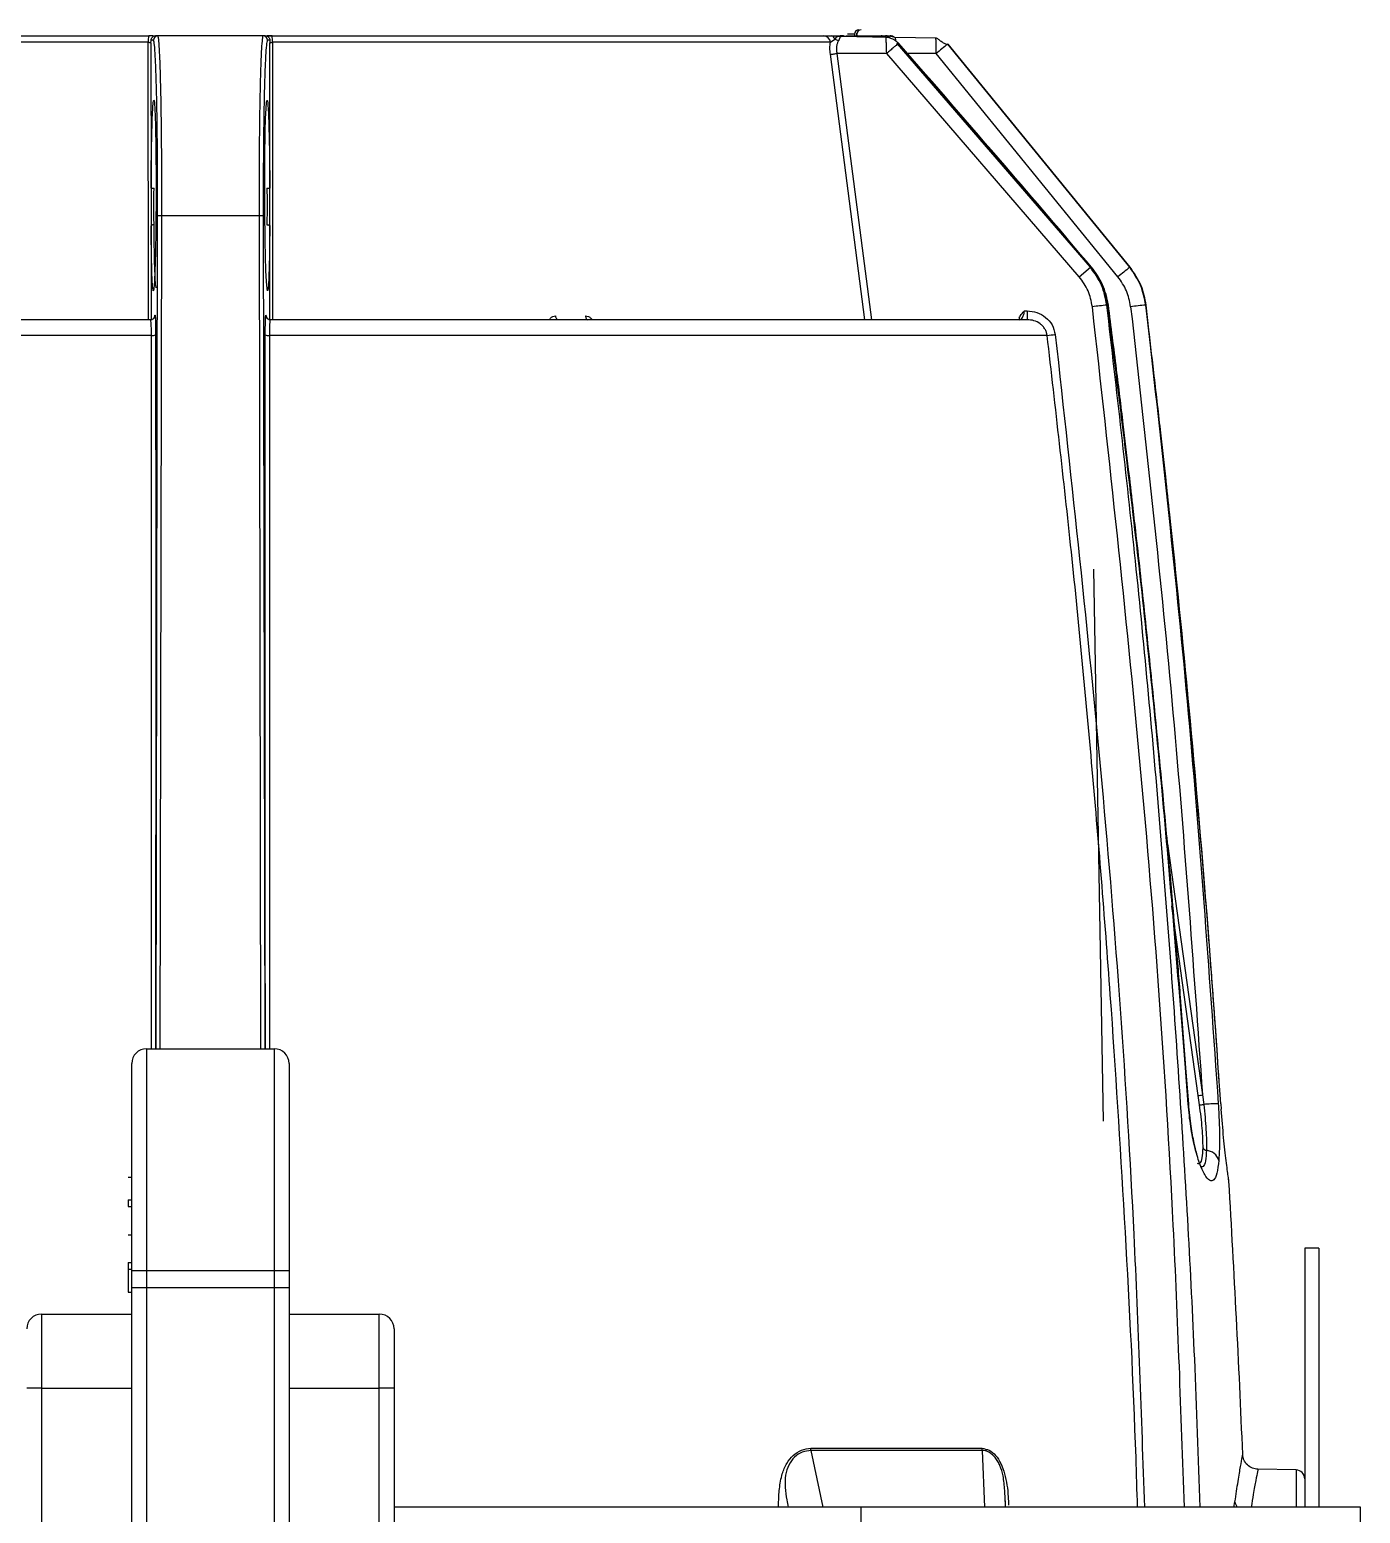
# Model space of a CAD drawing. Extents: x 7 to 135, y 3 to 97.
# Drawn here: x 56.59 to 61.08, y 85.28 to 90.3 of the extents above; entities that cross this region are included whole.
import ezdxf

# ---------------------------------------------------------------- set-up
doc = ezdxf.new("R2010")
doc.units = 0
doc.header["$MEASUREMENT"] = 0
doc.layers.add('OBJECT', color=7, linetype='CONTINUOUS')

msp = doc.modelspace()

# ---------------------------------------------------------------- linework, layer by layer
at = {"layer": 'OBJECT'}
for p, q in [((56.9862, 90.2574), (55.1003, 90.2574)), ((56.9869, 89.3193), (56.9862, 90.2574)), ((56.9953, 90.2544), (56.9956, 90.2644)), ((56.9953, 90.2544), (56.9957, 89.7644)), ((57.0034, 90.2644), (56.9956, 90.2644)), ((57.0184, 90.2793), (57.011, 90.2793)), ((57.3743, 90.2793), (57.0184, 90.2793)), ((57.3817, 90.2793), (57.3743, 90.2793)), ((57.3972, 90.2644), (57.3893, 90.2644)), ((57.397, 89.7644), (57.3974, 90.2544)), ((57.3972, 90.2644), (57.3974, 90.2544)), ((57.4065, 90.2574), (57.4058, 89.3193)), ((59.2924, 90.2574), (57.4065, 90.2574)), ((59.2924, 90.2574), (59.3077, 90.2683)), ((59.4863, 90.274), (59.3302, 90.2767)), ((59.3738, 90.2852), (59.3501, 90.2852)), ((59.3738, 90.2852), (59.3737, 90.2759)), ((59.3813, 90.2758), (59.3815, 90.2852)), ((59.3814, 90.2852), (59.3815, 90.2852)), ((59.3832, 90.2793), (59.382, 90.2886)), ((59.4817, 90.2793), (59.4942, 90.2793)), ((59.5026, 90.2753), (59.4838, 90.2786)), ((59.5108, 90.2735), (59.5024, 90.2754)), ((59.6501, 90.2711), (59.51, 90.2736)), ((59.6496, 90.2711), (59.6497, 90.2701)), ((59.6501, 90.2711), (59.6501, 90.2711)), ((59.4088, 89.3193), (59.2925, 90.2166)), ((59.483, 90.2192), (59.3144, 90.2193)), ((59.3144, 90.2193), (59.4313, 89.3193)), ((60.1339, 89.464), (59.483, 90.2192)), ((60.1718, 89.4963), (59.5198, 90.2515)), ((60.1743, 89.4963), (59.5227, 90.2514)), ((59.6499, 90.2192), (59.5535, 90.2192)), ((60.265, 89.4642), (59.6499, 90.2192)), ((60.3047, 89.4963), (59.6895, 90.2513)), ((59.6895, 90.2513), (60.3053, 89.4963)), ((56.9957, 89.7644), (56.9958, 89.6369)), ((57.3969, 89.6369), (57.397, 89.7644)), ((57.0127, 86.8538), (57.0179, 89.6703)), ((57.0269, 86.8538), (57.0321, 89.6707)), ((57.3606, 89.6707), (57.0321, 89.6707)), ((57.3606, 89.6707), (57.3658, 86.8538)), ((57.3748, 89.6703), (57.38, 86.8538)), ((56.9958, 89.6369), (56.996, 89.3196)), ((57.3967, 89.3196), (57.3969, 89.6369)), ((60.1339, 89.464), (60.1718, 89.4963)), ((60.1718, 89.4963), (60.1743, 89.4963)), ((60.3053, 89.4963), (60.3047, 89.4963)), ((60.2272, 89.3685), (60.2302, 89.3685)), ((60.3587, 89.3685), (60.3595, 89.3685)), ((60.3596, 89.3687), (60.3595, 89.3685)), ((57.0084, 89.3302), (57.0086, 89.3343)), ((57.0086, 89.3343), (57.0092, 89.3343)), ((57.3835, 89.3343), (57.3841, 89.3343)), ((59.9484, 89.3489), (59.9575, 89.3489)), ((56.997, 89.2663), (54.3673, 89.2663)), ((60.0254, 89.2663), (57.3958, 89.2663)), ((60.1827, 88.4762), (60.2153, 86.6091)), ((60.4324, 87.5473), (60.5507, 86.6978)), ((60.5363, 86.6959), (60.4471, 87.3362)), ((56.9804, 86.8538), (56.9804, 86.1038)), ((56.9804, 86.8538), (57.4124, 86.8538)), ((57.4124, 86.1038), (57.4124, 86.8538)), ((56.9304, 86.1038), (56.9304, 86.8038)), ((57.4624, 86.8038), (57.4624, 86.1038)), ((60.5023, 86.6668), (60.4931, 86.7896)), ((60.5041, 86.6674), (60.4949, 86.79)), ((60.5407, 86.6639), (60.5363, 86.6959)), ((60.5507, 86.6978), (60.5547, 86.6657)), ((60.6128, 86.6681), (60.6141, 86.6494)), ((56.9184, 86.4201), (56.9304, 86.4201)), ((56.9184, 86.3427), (56.9304, 86.3427)), ((56.9184, 86.3427), (56.9184, 86.3205)), ((56.9184, 86.3205), (56.9304, 86.3205)), ((56.9184, 86.2252), (56.9304, 86.2252)), ((60.9444, 86.1793), (60.8964, 86.1793)), ((60.8964, 86.1793), (60.8964, 85.3043)), ((60.9444, 86.1793), (60.9444, 85.3043)), ((56.9184, 86.1307), (56.9304, 86.1307)), ((56.9184, 86.1307), (56.9184, 86.1087)), ((56.9184, 86.1087), (56.9304, 86.1087)), ((56.9304, 86.1038), (56.9804, 86.1038)), ((56.9304, 86.0472), (56.9304, 86.1038)), ((56.9804, 86.1038), (57.4124, 86.1038)), ((56.9804, 86.1038), (56.9804, 86.0472)), ((57.4124, 86.1038), (57.4624, 86.1038)), ((57.4124, 86.0472), (57.4124, 86.1038)), ((57.4624, 86.1038), (57.4624, 86.0472)), ((56.9304, 83.9421), (56.9304, 86.0472)), ((56.9304, 86.0472), (56.9804, 86.0472)), ((56.9804, 86.0472), (56.9804, 83.8705)), ((56.9804, 86.0472), (57.4124, 86.0472)), ((57.4124, 86.0472), (57.4624, 86.0472)), ((57.4124, 83.8705), (57.4124, 86.0472)), ((57.4624, 86.0472), (57.4624, 83.9421)), ((56.9184, 86.0311), (56.9304, 86.0311)), ((56.6254, 85.9568), (56.6254, 85.7068)), ((56.6254, 85.9568), (56.9304, 85.9568)), ((57.4624, 85.9568), (57.7674, 85.9568)), ((57.7674, 85.7068), (57.7674, 85.9568)), ((57.8174, 85.9068), (57.8174, 85.7068)), ((56.6254, 85.7068), (56.5754, 85.7068)), ((56.6254, 85.7068), (56.6254, 83.8705)), ((56.6254, 85.7068), (56.9304, 85.7068)), ((57.4624, 85.7068), (57.7674, 85.7068)), ((57.8174, 85.7068), (57.7674, 85.7068)), ((57.7674, 83.8705), (57.7674, 85.7068)), ((57.8174, 85.7068), (57.8174, 83.8236)), ((59.2266, 85.4958), (59.267, 85.3043)), ((59.8058, 85.4958), (59.8052, 85.5029)), ((59.8058, 85.4958), (59.8136, 85.3043)), ((60.8669, 85.4298), (60.7382, 85.4321)), ((60.8669, 85.4298), (60.8669, 85.3043)), ((59.8847, 85.3043), (59.8831, 85.3412)), ((59.3964, 85.3043), (57.8174, 85.3043)), ((59.3964, 84.0543), (59.3964, 85.3043)), ((61.0844, 85.3043), (59.3964, 85.3043)), ((60.6571, 85.3043), (60.6605, 85.3219)), ((61.0844, 84.0543), (61.0844, 85.3043))]:
    msp.add_line(p, q, dxfattribs=at)
at = {"layer": 'OBJECT', "flags": 128}
for points in [[(59.5227, 90.2514), (59.5243, 90.2528), (59.5243, 90.2529)], [(59.6894, 90.2512), (59.6895, 90.2513), (59.6895, 90.2513)], [(57.3895, 89.4168), (57.3876, 89.4248), (57.3857, 89.4487), (57.3841, 89.4861), (57.3827, 89.5331), (57.3816, 89.5852), (57.3804, 89.6893), (57.3802, 89.7788), (57.3806, 89.8653), (57.3819, 89.9577), (57.383, 89.9996), (57.3845, 90.0335), (57.3862, 90.0552), (57.388, 90.0618), (57.388, 90.0618)], [(57.0058, 89.64), (57.0039, 89.64), (57.002, 89.6398), (57.0003, 89.6395), (56.9988, 89.6391), (56.9976, 89.6386), (56.9966, 89.6381), (56.996, 89.6375), (56.9958, 89.6369)], [(57.3869, 89.64), (57.3889, 89.64), (57.3907, 89.6398), (57.3924, 89.6395), (57.3939, 89.6391), (57.3952, 89.6386), (57.3961, 89.6381), (57.3967, 89.6375), (57.3969, 89.6369)], [(60.1743, 89.4963), (60.1754, 89.4973), (60.1753, 89.4972)], [(60.305, 89.4961), (60.3051, 89.4962), (60.3053, 89.4963)], [(60.2302, 89.3685), (60.2324, 89.369), (60.2325, 89.3691)], [(58.371, 89.3193), (58.3697, 89.3196), (58.3685, 89.3203), (58.3673, 89.3215), (58.3663, 89.3231), (58.3654, 89.3251), (58.3647, 89.3273), (58.3642, 89.3298), (58.3639, 89.3325)], [(58.4644, 89.3325), (58.4647, 89.3298), (58.4652, 89.3273), (58.466, 89.3251), (58.467, 89.3231), (58.4681, 89.3215), (58.4694, 89.3203), (58.4707, 89.3196), (58.4721, 89.3193)], [(60.4931, 86.7896), (60.4948, 86.7899), (60.4948, 86.79)], [(60.5023, 86.6668), (60.5039, 86.6672), (60.504, 86.6674)], [(60.6128, 86.6681), (60.6127, 86.6682), (60.6126, 86.6682)], [(60.6138, 86.6502), (60.6139, 86.6502), (60.6141, 86.6494)]]:
    msp.add_lwpolyline(points, dxfattribs=at)
at = {"layer": 'OBJECT'}
for centre, radius, start, end in [((57.0459, 90.2624), 0.0599, 163.5436, 184.7805), ((57.0184, 90.2643), 0.015, 90.0098, 179.8652), ((57.3743, 90.2643), 0.015, 0.1348, 89.9902), ((57.3468, 90.2624), 0.0599, 355.2195, 16.4564), ((59.2689, 90.2558), 0.0235, 3.7601, 87.3744), ((59.2929, 90.264), 0.0154, 16.2879, 82.8358), ((59.3264, 90.2959), 0.0333, 235.8977, 259.1995), ((59.3257, 90.2544), 0.025, 71.7277, 89.9996), ((59.3313, 90.2574), 0.0219, 60.5839, 89.8823), ((59.3888, 90.285), 0.0149, 90.3245, 179.3361), ((59.3964, 90.285), 0.0149, 90.2229, 179.2387), ((59.3966, 90.2849), 0.015, 91.6338, 179.0497), ((59.4637, 90.2548), 0.0245, 51.8903, 89.9534), ((59.4783, 90.2599), 0.0194, 37.9533, 88.3675), ((59.4942, 90.2543), 0.025, 50.9144, 90), ((63.6683, 85.3115), 6.3429, 128.85054, 129.31083), ((57.0034, 89.7984), 0.0348, 257.1169, 273.6925), ((57.3893, 89.7984), 0.0348, 266.3075, 282.8831), ((57.0286, 89.5279), 0.1429, 88.5696, 94.2849), ((57.3641, 89.5279), 0.1429, 85.7151, 91.4304), ((64.0728, 84.8024), 6.0193, 128.7567, 129.24258), ((60.411, 87.5033), 1.8742, 95.6272, 97.1281), ((60.441, 88.328), 1.0438, 94.5227, 97.3346), ((56.9942, 89.3343), 0.015, 270.0098, 359.8652), ((57.3985, 89.3343), 0.015, 180.1348, 269.9902), ((60.3793, 89.3416), 0.4219, 179.0058, 183.023), ((57.0001, 89.2989), 0.0328, 264.504, 289.3783), ((57.3926, 89.2989), 0.0328, 250.6217, 275.496), ((59.9141, 90.3935), 1.1327, 275.6377, 277.0379), ((56.9804, 86.8038), 0.05, 90, 180), ((57.4124, 86.8038), 0.05, 0, 90), ((60.5034, 87.0158), 0.3215, 275.8625, 278.4626), ((60.4999, 87.0378), 0.3761, 276.2273, 278.3685), ((60.6249, 85.7199), 0.9484, 91.2656, 94.2479), ((60.5652, 86.5243), 0.0137, 201.5166, 265.6453), ((60.5592, 86.4623), 0.0486, 16.7646, 84.0446), ((10.0704, 83.3793), 50.66, 2.37923, 3.42528), ((56.6254, 85.9068), 0.05, 90, 180), ((57.7674, 85.9068), 0.05, 0, 90), ((60.8664, 85.3998), 0.03, 0, 89), ((60.6995, 85.3278), 0.0394, 188.6677, 216.6014)]:
    msp.add_arc(centre, radius, start, end, dxfattribs=at)
for points, knots in [([(55.1227, 90.2793), (55.1673, 90.2793), (55.2576, 90.2793), (55.435, 90.2793), (55.6428, 90.2793), (55.88, 90.2793), (56.1399, 90.2793), (56.4157, 90.2793), (56.6997, 90.2793), (56.893, 90.2793), (56.9885, 90.2793)], [0, 0, 0, 0, 0.1213303, 0.2457525, 0.3723247, 0.5, 0.6276753, 0.7542475, 0.8786697, 1, 1, 1, 1]), ([(56.9862, 90.2574), (56.9875, 90.2573), (56.9899, 90.2571), (56.9928, 90.2564), (56.9949, 90.2555), (56.9952, 90.2547), (56.9953, 90.2544)], [0, 0, 0, 0, 0.241267, 0.48721, 0.741152, 1, 1, 1, 1]), ([(57.0054, 90.277), (57.0053, 90.2773), (57.0049, 90.2779), (57.0029, 90.2786), (56.9995, 90.279), (56.9946, 90.2793), (56.9906, 90.2793), (56.9885, 90.2793)], [0, 0, 0, 0, 0.132348, 0.321845, 0.530151, 0.757055, 1, 1, 1, 1]), ([(56.9956, 90.2644), (56.9958, 90.2664), (56.9964, 90.2704), (56.9999, 90.2751), (57.0048, 90.2785), (57.0087, 90.279), (57.011, 90.2793)], [0, 0, 0, 0, 0.249592, 0.499422, 0.704784, 1, 1, 1, 1]), ([(57.0179, 89.6703), (57.0179, 89.7098), (57.0179, 89.7885), (57.0172, 89.9013), (57.016, 90.0045), (57.0142, 90.0947), (57.0119, 90.1686), (57.0093, 90.2229), (57.0064, 90.2578), (57.0044, 90.2622), (57.0034, 90.2644)], [0, 0, 0, 0, 0.125719, 0.250525, 0.375694, 0.500217, 0.625479, 0.750016, 0.875168, 1, 1, 1, 1]), ([(57.0321, 89.6707), (57.0322, 89.7111), (57.0322, 89.7918), (57.0315, 89.9073), (57.0303, 90.0131), (57.0286, 90.1053), (57.0265, 90.181), (57.024, 90.2364), (57.0213, 90.2724), (57.0194, 90.277), (57.0184, 90.2793)], [0, 0, 0, 0, 0.125536, 0.250753, 0.375675, 0.500324, 0.624651, 0.75007, 0.872262, 1, 1, 1, 1]), ([(57.3743, 90.2793), (57.3734, 90.277), (57.3714, 90.2724), (57.3687, 90.2361), (57.3662, 90.1806), (57.3641, 90.1049), (57.3624, 90.0127), (57.3612, 89.907), (57.3605, 89.7916), (57.3606, 89.711), (57.3606, 89.6707)], [0, 0, 0, 0, 0.128141, 0.25071, 0.37607, 0.500341, 0.624825, 0.749582, 0.874632, 1, 1, 1, 1]), ([(57.3893, 90.2644), (57.3883, 90.2621), (57.3862, 90.2578), (57.3834, 90.2226), (57.3807, 90.1682), (57.3785, 90.0941), (57.3767, 90.0039), (57.3755, 89.9005), (57.3748, 89.788), (57.3748, 89.7095), (57.3748, 89.6703)], [0, 0, 0, 0, 0.125666, 0.250539, 0.37567, 0.500227, 0.625486, 0.75002, 0.875177, 1, 1, 1, 1]), ([(57.3817, 90.2793), (57.384, 90.279), (57.3879, 90.2785), (57.3928, 90.2751), (57.3963, 90.2704), (57.3969, 90.2664), (57.3972, 90.2644)], [0, 0, 0, 0, 0.295239, 0.500556, 0.750397, 1, 1, 1, 1]), ([(57.4046, 90.279), (57.4028, 90.279), (57.3994, 90.279), (57.3948, 90.2789), (57.3911, 90.2788), (57.3883, 90.2786), (57.3865, 90.2783), (57.3856, 90.278), (57.3856, 90.2776), (57.3856, 90.2776)], [0, 0, 0, 0, 0.192312, 0.372067, 0.538749, 0.692206, 0.832373, 0.962154, 1, 1, 1, 1]), ([(57.3886, 90.2793), (57.3906, 90.2793), (57.3953, 90.2793), (57.4009, 90.2793), (57.4042, 90.2793)], [0, 0, 0, 0, 0.417317, 1, 1, 1, 1]), ([(57.3974, 90.2544), (57.3975, 90.2547), (57.3978, 90.2555), (57.3999, 90.2564), (57.4028, 90.2571), (57.4053, 90.2573), (57.4065, 90.2574)], [0, 0, 0, 0, 0.2577347, 0.5124786, 0.7590305, 1, 1, 1, 1]), ([(57.4042, 90.2793), (57.4997, 90.2793), (57.693, 90.2793), (57.977, 90.2793), (58.2528, 90.2793), (58.5127, 90.2793), (58.7499, 90.2793), (58.9577, 90.2793), (59.1351, 90.2793), (59.2254, 90.2793), (59.27, 90.2793)], [0, 0, 0, 0, 0.12133, 0.245752, 0.372325, 0.5, 0.627675, 0.754248, 0.87867, 1, 1, 1, 1]), ([(59.27, 90.2793), (59.2733, 90.2793), (59.2799, 90.2793), (59.2898, 90.2793), (59.2949, 90.2793)], [0, 0, 0, 0, 0.498089, 1, 1, 1, 1]), ([(59.2925, 90.2166), (59.2918, 90.2237), (59.2904, 90.2381), (59.2917, 90.2509), (59.2924, 90.2574)], [0, 0, 0, 0, 0.499401, 1, 1, 1, 1]), ([(59.2949, 90.2793), (59.2996, 90.2793), (59.3092, 90.2793), (59.3209, 90.2793), (59.3238, 90.2793), (59.3257, 90.2793)], [0, 0, 0, 0, 0.251134, 0.501246, 1, 1, 1, 1]), ([(59.3077, 90.2683), (59.3096, 90.2706), (59.313, 90.2748), (59.3175, 90.2778), (59.323, 90.279), (59.3275, 90.277), (59.3287, 90.2765)], [0, 0, 0, 0, 0.26719, 0.480521, 0.863717, 1, 1, 1, 1]), ([(59.3202, 90.2632), (59.3187, 90.2604), (59.3158, 90.2549), (59.3134, 90.244), (59.3126, 90.232), (59.3138, 90.2235), (59.3144, 90.2193)], [0, 0, 0, 0, 0.25847, 0.498712, 0.749502, 1, 1, 1, 1]), ([(59.3302, 90.2765), (59.3289, 90.2765), (59.3253, 90.2768), (59.3244, 90.2747), (59.3236, 90.2701), (59.3213, 90.2655), (59.3202, 90.2632)], [0, 0, 0, 0, 0.145391, 0.429721, 0.714567, 1, 1, 1, 1]), ([(59.3369, 90.2766), (59.3367, 90.2767), (59.3356, 90.2774), (59.3344, 90.2778), (59.3334, 90.2781)], [0, 0, 0, 0, 0.2140377, 1, 1, 1, 1]), ([(59.3451, 90.2793), (59.3685, 90.2793), (59.4201, 90.2793), (59.4483, 90.2793), (59.4637, 90.2793)], [0, 0, 0, 0, 0.45225, 1, 1, 1, 1]), ([(59.4637, 90.2793), (59.4653, 90.2793), (59.4684, 90.2793), (59.4754, 90.2793), (59.4789, 90.2793)], [0, 0, 0, 0, 0.498141, 1, 1, 1, 1]), ([(59.483, 90.2192), (59.483, 90.2193), (59.483, 90.2193), (59.483, 90.2195), (59.483, 90.22), (59.4829, 90.2218), (59.4826, 90.2288), (59.4821, 90.2423), (59.4815, 90.2592), (59.4813, 90.2706), (59.4814, 90.2755), (59.4817, 90.274), (59.4817, 90.274)], [0, 0, 0, 0, 0.000584, 0.001633, 0.005129, 0.01771, 0.065217, 0.249072, 0.499111, 0.748372, 0.99955, 1, 1, 1, 1]), ([(59.5244, 90.2529), (59.5219, 90.2552), (59.5168, 90.2602), (59.5081, 90.2656), (59.5004, 90.2694), (59.4918, 90.2729), (59.4857, 90.2736), (59.4815, 90.274)], [0, 0, 0, 0, 0.215618, 0.447237, 0.571796, 0.704529, 1, 1, 1, 1]), ([(59.4817, 90.2793), (59.4845, 90.2792), (59.4879, 90.2791), (59.4907, 90.2774), (59.4911, 90.2771)], [0, 0, 0, 0, 0.855172, 1, 1, 1, 1]), ([(59.5108, 90.2735), (59.5105, 90.2734), (59.5098, 90.2731), (59.5119, 90.2703), (59.5124, 90.2655), (59.5127, 90.2624)], [0, 0, 0, 0, 0.24941, 0.500737, 1, 1, 1, 1]), ([(59.5198, 90.2515), (59.5195, 90.252), (59.519, 90.2526), (59.5185, 90.2533), (59.5183, 90.2538), (59.5181, 90.2542), (59.5182, 90.2545), (59.5184, 90.2546), (59.5188, 90.2546), (59.5196, 90.2542), (59.5206, 90.2534), (59.5217, 90.2525), (59.5223, 90.2517), (59.5227, 90.2514)], [0, 0, 0, 0, 0.133108, 0.191582, 0.24826, 0.311447, 0.370773, 0.432307, 0.501538, 0.620741, 0.752075, 0.875584, 1, 1, 1, 1]), ([(59.6499, 90.2192), (59.6499, 90.2232), (59.6498, 90.2311), (59.6498, 90.242), (59.6497, 90.2514), (59.6497, 90.2612), (59.6496, 90.2694), (59.6496, 90.2706), (59.6496, 90.2711)], [0, 0, 0, 0, 0.147788, 0.289135, 0.424035, 0.552486, 0.789017, 1, 1, 1, 1]), ([(59.6874, 90.2496), (59.6861, 90.2501), (59.6835, 90.2509), (59.6783, 90.2532), (59.6728, 90.2562), (59.6673, 90.2598), (59.6622, 90.2637), (59.6576, 90.2674), (59.6533, 90.2704), (59.6509, 90.2709), (59.6496, 90.2711)], [0, 0, 0, 0, 0.11296, 0.217865, 0.317997, 0.419806, 0.531275, 0.66164, 0.816955, 1, 1, 1, 1]), ([(59.2925, 90.2166), (59.2937, 90.2167), (59.296, 90.217), (59.3013, 90.2176), (59.3076, 90.2184), (59.3122, 90.219), (59.3144, 90.2193)], [0, 0, 0, 0, 0.245196, 0.500043, 0.754867, 1, 1, 1, 1]), ([(59.5198, 90.2515), (59.5183, 90.2502), (59.5152, 90.2475), (59.5062, 90.2396), (59.4952, 90.2299), (59.487, 90.2228), (59.483, 90.2192)], [0, 0, 0, 0, 0.243821, 0.5, 0.756179, 1, 1, 1, 1]), ([(60.1753, 89.4972), (60.0778, 89.6117), (59.8622, 89.8648), (59.6439, 90.1156), (59.5244, 90.2529)], [0, 0, 0, 0, 0.452451, 1, 1, 1, 1]), ([(59.6895, 90.2513), (59.6894, 90.2514), (59.6893, 90.2514), (59.6893, 90.2515), (59.6892, 90.2516), (59.6892, 90.2516), (59.6892, 90.2516), (59.6892, 90.2517), (59.6892, 90.2517), (59.6892, 90.2517), (59.6893, 90.2516), (59.6893, 90.2516), (59.6894, 90.2515), (59.6895, 90.2514), (59.6895, 90.2513)], [0, 0, 0, 0, 0.156286, 0.220237, 0.277102, 0.329714, 0.381607, 0.436455, 0.4974, 0.615046, 0.669825, 0.725307, 0.848112, 1, 1, 1, 1]), ([(56.9957, 89.7644), (56.9959, 89.7942), (56.9963, 89.8606), (56.9978, 89.938), (56.9994, 89.9946), (57.001, 90.0312), (57.0029, 90.0556), (57.0048, 90.0646), (57.0067, 90.0569), (57.0084, 90.0337), (57.0098, 89.9982), (57.0112, 89.9427), (57.0123, 89.8661), (57.0125, 89.7999), (57.0125, 89.7703)], [0, 0, 0, 0, 0.094074, 0.210093, 0.27667, 0.34806, 0.423062, 0.50001, 0.576957, 0.651956, 0.723342, 0.789916, 0.905928, 1, 1, 1, 1]), ([(57.388, 90.0618), (57.3887, 90.0596), (57.3899, 90.0555), (57.3917, 90.0298), (57.3933, 89.9935), (57.395, 89.9372), (57.3964, 89.8601), (57.3968, 89.7941), (57.397, 89.7644)], [0, 0, 0, 0, 0.153244, 0.302712, 0.445155, 0.578212, 0.810743, 1, 1, 1, 1]), ([(57.0125, 89.7703), (57.0125, 89.7404), (57.0123, 89.6738), (57.0113, 89.5903), (57.0099, 89.5254), (57.0085, 89.4798), (57.0069, 89.4439), (57.005, 89.4213), (57.0031, 89.4143), (57.0013, 89.4227), (56.9997, 89.4445), (56.9981, 89.4851), (56.9966, 89.5482), (56.996, 89.6094), (56.9958, 89.6369)], [0, 0, 0, 0, 0.095179, 0.211683, 0.27816, 0.349213, 0.423683, 0.499987, 0.576292, 0.650765, 0.721823, 0.788306, 0.904818, 1, 1, 1, 1]), ([(57.0058, 89.64), (57.0051, 89.6603), (57.0041, 89.6906), (57.0048, 89.7285), (57.0055, 89.7494), (57.0056, 89.7598), (57.0057, 89.7636)], [0, 0, 0, 0, 0.500944, 0.749948, 0.907605, 1, 1, 1, 1]), ([(57.387, 89.7636), (57.3877, 89.7428), (57.3886, 89.7114), (57.3878, 89.674), (57.3872, 89.6537), (57.387, 89.6437), (57.3869, 89.64)], [0, 0, 0, 0, 0.498349, 0.748845, 0.907486, 1, 1, 1, 1]), ([(57.0132, 89.4268), (57.0123, 89.4305), (57.0105, 89.437), (57.0083, 89.4852), (57.0066, 89.5512), (57.006, 89.611), (57.0058, 89.64)], [0, 0, 0, 0, 0.28003, 0.500009, 0.757774, 1, 1, 1, 1]), ([(57.3969, 89.6369), (57.3967, 89.6093), (57.3962, 89.5478), (57.3946, 89.4843), (57.3929, 89.4439), (57.3913, 89.4214), (57.3901, 89.4184), (57.3895, 89.4168)], [0, 0, 0, 0, 0.2235079, 0.4981222, 0.6552606, 0.8234828, 1, 1, 1, 1]), ([(60.1784, 89.3631), (60.1747, 89.3815), (60.1673, 89.4184), (60.1451, 89.4488), (60.1339, 89.464)], [0, 0, 0, 0, 0.498503, 1, 1, 1, 1]), ([(60.2272, 89.3685), (60.2227, 89.3915), (60.2136, 89.4381), (60.1859, 89.4767), (60.1718, 89.4963)], [0, 0, 0, 0, 0.493198, 1, 1, 1, 1]), ([(60.2302, 89.3685), (60.2256, 89.3914), (60.2162, 89.438), (60.1885, 89.4766), (60.1743, 89.4963)], [0, 0, 0, 0, 0.49095, 1, 1, 1, 1]), ([(60.2325, 89.3691), (60.2276, 89.3927), (60.2178, 89.4395), (60.1894, 89.478), (60.1753, 89.4972)], [0, 0, 0, 0, 0.502856, 1, 1, 1, 1]), ([(60.3078, 89.3632), (60.3042, 89.3815), (60.2972, 89.4182), (60.2758, 89.4488), (60.265, 89.4642)], [0, 0, 0, 0, 0.498433, 1, 1, 1, 1]), ([(60.3587, 89.3685), (60.3543, 89.3916), (60.3454, 89.438), (60.3183, 89.4768), (60.3047, 89.4963)], [0, 0, 0, 0, 0.496594, 1, 1, 1, 1]), ([(60.3053, 89.4963), (60.3191, 89.4764), (60.3462, 89.4376), (60.3551, 89.3912), (60.3595, 89.3685)], [0, 0, 0, 0, 0.511472, 1, 1, 1, 1]), ([(60.4893, 85.3043), (60.4784, 85.6219), (60.4498, 86.4593), (60.3498, 87.8134), (60.2355, 88.8468), (60.1784, 89.3631)], [0, 0, 0, 0, 0.2340899, 0.6172952, 1, 1, 1, 1]), ([(60.5425, 85.3043), (60.5369, 85.4712), (60.5213, 85.9356), (60.477, 86.7017), (60.4107, 87.6016), (60.3286, 88.4924), (60.2605, 89.0804), (60.2272, 89.3685)], [0, 0, 0, 0, 0.122834, 0.341899, 0.564511, 0.786623, 1, 1, 1, 1]), ([(60.4931, 86.7896), (60.4687, 87.0926), (60.4214, 87.6826), (60.333, 88.5424), (60.2638, 89.0984), (60.2302, 89.3685)], [0, 0, 0, 0, 0.351668, 0.685, 1, 1, 1, 1]), ([(60.4948, 86.79), (60.4888, 86.869), (60.4781, 87.0108), (60.4627, 87.199), (60.4503, 87.3455), (60.4396, 87.4673), (60.4191, 87.6961), (60.3913, 87.9855), (60.3559, 88.3268), (60.332, 88.5441), (60.3138, 88.7037), (60.2998, 88.8241), (60.2816, 88.9769), (60.259, 89.1622), (60.2417, 89.2965), (60.2324, 89.3691)], [0, 0, 0, 0, 0.091688, 0.164513, 0.21848, 0.261782, 0.305976, 0.484375, 0.598107, 0.70305, 0.737316, 0.783983, 0.843317, 0.915321, 1, 1, 1, 1]), ([(60.3078, 89.3632), (60.3572, 88.9197), (60.4559, 88.0329), (60.5191, 87.1428), (60.5507, 86.6978)], [0, 0, 0, 0, 0.500069, 1, 1, 1, 1]), ([(60.3587, 89.3685), (60.4084, 88.9223), (60.5084, 88.0238), (60.572, 87.122), (60.604, 86.6681)], [0, 0, 0, 0, 0.49662, 1, 1, 1, 1]), ([(60.6128, 86.6681), (60.5955, 86.9119), (60.5619, 87.3874), (60.4999, 88.0813), (60.4337, 88.7377), (60.3837, 89.1623), (60.3595, 89.3685)], [0, 0, 0, 0, 0.27038, 0.527173, 0.77038, 1, 1, 1, 1]), ([(56.9942, 89.3193), (56.9042, 89.3193), (56.7227, 89.3193), (56.453, 89.3193), (56.185, 89.3193), (55.9227, 89.3193), (55.6696, 89.3193), (55.4302, 89.3193), (55.2077, 89.3193), (55.0049, 89.3193), (54.8247, 89.3193), (54.6691, 89.3193), (54.5366, 89.3193), (54.4685, 89.3193), (54.4347, 89.3193)], [0, 0, 0, 0, 0.080321, 0.16194, 0.244772, 0.329378, 0.414487, 0.5, 0.585518, 0.670628, 0.755228, 0.838065, 0.919682, 1, 1, 1, 1]), ([(56.9935, 89.3193), (56.9948, 89.3194), (56.9971, 89.3196), (57.0008, 89.321), (57.0038, 89.3232), (57.0061, 89.326), (57.008, 89.3295), (57.0084, 89.3324), (57.0086, 89.3343)], [0, 0, 0, 0, 0.162327, 0.299897, 0.500017, 0.632316, 0.759867, 1, 1, 1, 1]), ([(56.997, 89.2663), (56.9969, 89.2733), (56.9968, 89.2876), (56.9962, 89.3044), (56.9954, 89.3139), (56.9948, 89.3185), (56.9944, 89.319), (56.9942, 89.3193)], [0, 0, 0, 0, 0.243058, 0.499191, 0.717444, 0.850776, 1, 1, 1, 1]), ([(57.0086, 89.3343), (57.0083, 89.332), (57.0078, 89.3273), (57.005, 89.324), (57.0036, 89.3222)], [0, 0, 0, 0, 0.471244, 1, 1, 1, 1]), ([(57.0092, 89.3343), (57.0094, 89.3333), (57.0099, 89.3314), (57.0105, 89.3165), (57.0109, 89.2948), (57.0109, 89.2769), (57.011, 89.268)], [0, 0, 0, 0, 0.250273, 0.500131, 0.750037, 1, 1, 1, 1]), ([(57.3818, 89.268), (57.3818, 89.2769), (57.3818, 89.2948), (57.3823, 89.3165), (57.3828, 89.3314), (57.3833, 89.3333), (57.3835, 89.3343)], [0, 0, 0, 0, 0.250228, 0.500087, 0.750006, 1, 1, 1, 1]), ([(57.3841, 89.3343), (57.3843, 89.3324), (57.3847, 89.3295), (57.3866, 89.326), (57.3889, 89.3232), (57.3919, 89.321), (57.3956, 89.3196), (57.3979, 89.3194), (57.3992, 89.3193)], [0, 0, 0, 0, 0.239892, 0.367317, 0.499487, 0.699788, 0.837499, 1, 1, 1, 1]), ([(57.3889, 89.3219), (57.3886, 89.3222), (57.3873, 89.324), (57.3849, 89.328), (57.3844, 89.3321), (57.3841, 89.3343)], [0, 0, 0, 0, 0.103029, 0.527664, 1, 1, 1, 1]), ([(57.3985, 89.3193), (57.3983, 89.319), (57.3979, 89.3185), (57.3973, 89.3139), (57.3965, 89.3044), (57.3959, 89.2876), (57.3958, 89.2733), (57.3958, 89.2663)], [0, 0, 0, 0, 0.149148, 0.282417, 0.50059, 0.756832, 1, 1, 1, 1]), ([(59.958, 89.3193), (59.9242, 89.3193), (59.8561, 89.3193), (59.7236, 89.3193), (59.568, 89.3193), (59.3878, 89.3193), (59.185, 89.3193), (58.9625, 89.3193), (58.7231, 89.3193), (58.47, 89.3193), (58.2077, 89.3193), (57.9397, 89.3193), (57.67, 89.3193), (57.4885, 89.3193), (57.3985, 89.3193)], [0, 0, 0, 0, 0.080321, 0.16194, 0.244772, 0.329378, 0.414487, 0.5, 0.585518, 0.670628, 0.755228, 0.838065, 0.919682, 1, 1, 1, 1]), ([(58.3435, 89.3193), (58.3443, 89.3209), (58.3466, 89.3258), (58.3539, 89.331), (58.3605, 89.332), (58.3639, 89.3325)], [0, 0, 0, 0, 0.195055, 0.59653, 1, 1, 1, 1]), ([(58.4644, 89.3325), (58.4677, 89.332), (58.4743, 89.3311), (58.4819, 89.3258), (58.4847, 89.3209), (58.4856, 89.3193)], [0, 0, 0, 0, 0.402365, 0.804444, 1, 1, 1, 1]), ([(59.9307, 89.3262), (59.9306, 89.3255), (59.9302, 89.3234), (59.9306, 89.3226), (59.931, 89.3221)], [0, 0, 0, 0, 0.2920973, 1, 1, 1, 1]), ([(59.9307, 89.3193), (59.9328, 89.3197), (59.937, 89.3204), (59.9418, 89.3257), (59.9449, 89.3317), (59.9467, 89.3372), (59.948, 89.3429), (59.9482, 89.3469), (59.9484, 89.3489)], [0, 0, 0, 0, 0.250064, 0.499104, 0.634957, 0.762997, 0.884268, 1, 1, 1, 1]), ([(59.9313, 89.3258), (59.9323, 89.3278), (59.9366, 89.3364), (59.9433, 89.3434), (59.9484, 89.3489)], [0, 0, 0, 0, 0.227255, 1, 1, 1, 1]), ([(59.9575, 89.3489), (59.9688, 89.3478), (59.9915, 89.3457), (60.0215, 89.3285), (60.0449, 89.3026), (60.0502, 89.2804), (60.0529, 89.2693)], [0, 0, 0, 0, 0.250172, 0.500067, 0.749912, 1, 1, 1, 1]), ([(60.0254, 89.2663), (60.0247, 89.2699), (60.0233, 89.2773), (60.0183, 89.2877), (60.0112, 89.2975), (59.9992, 89.3081), (59.9813, 89.3173), (59.9658, 89.3187), (59.958, 89.3193)], [0, 0, 0, 0, 0.116905, 0.238656, 0.366334, 0.50085, 0.750249, 1, 1, 1, 1]), ([(60.6071, 86.7447), (60.6032, 86.802), (60.5949, 86.9249), (60.5822, 87.0964), (60.5704, 87.2497), (60.5602, 87.3772), (60.5406, 87.6168), (60.5139, 87.9198), (60.4796, 88.2772), (60.4564, 88.5047), (60.4388, 88.6719), (60.4251, 88.798), (60.4074, 88.9579), (60.3874, 89.1332), (60.3728, 89.255), (60.366, 89.3122)], [0, 0, 0, 0, 0.0667, 0.143295, 0.200055, 0.245598, 0.29208, 0.479715, 0.599336, 0.709711, 0.745752, 0.794836, 0.857243, 0.932974, 1, 1, 1, 1]), ([(56.9967, 86.8538), (56.9968, 87.1145), (56.9972, 87.6527), (56.9973, 88.457), (56.9971, 88.9999), (56.997, 89.2663)], [0, 0, 0, 0, 0.323556, 0.668156, 1, 1, 1, 1]), ([(57.011, 89.268), (57.0112, 88.7792), (57.0115, 87.9759), (57.0109, 87.1695), (57.0106, 86.8538)], [0, 0, 0, 0, 0.608525, 1, 1, 1, 1]), ([(57.3821, 86.8538), (57.3819, 87.1695), (57.3812, 87.9759), (57.3816, 88.7792), (57.3818, 89.268)], [0, 0, 0, 0, 0.391541, 1, 1, 1, 1]), ([(57.3958, 89.2663), (57.3957, 89.0337), (57.3955, 88.5608), (57.3955, 87.8383), (57.3957, 87.2666), (57.396, 86.9356), (57.3961, 86.8538)], [0, 0, 0, 0, 0.289753, 0.589278, 0.898578, 1, 1, 1, 1]), ([(60.331, 85.3043), (60.3294, 85.36), (60.3202, 85.6702), (60.2915, 86.2311), (60.244, 86.9988), (60.1828, 87.7655), (60.1108, 88.5256), (60.0535, 89.0223), (60.0254, 89.2663)], [0, 0, 0, 0, 0.0420706, 0.2341856, 0.4238249, 0.6226052, 0.8146616, 1, 1, 1, 1]), ([(60.0529, 89.2693), (60.1084, 88.7635), (60.2193, 87.751), (60.316, 86.4281), (60.3437, 85.6115), (60.3541, 85.3043)], [0, 0, 0, 0, 0.383775, 0.768218, 1, 1, 1, 1]), ([(60.6057, 86.4763), (60.6038, 86.4606), (60.6001, 86.4292), (60.5892, 86.4071), (60.575, 86.4055), (60.5583, 86.4254), (60.5406, 86.4647), (60.524, 86.5206), (60.5099, 86.5895), (60.5048, 86.641), (60.5023, 86.6668)], [0, 0, 0, 0, 0.124845, 0.24983, 0.374893, 0.499994, 0.625063, 0.749967, 0.874602, 1, 1, 1, 1]), ([(60.5317, 86.4983), (60.5286, 86.5099), (60.5218, 86.536), (60.5111, 86.5935), (60.5065, 86.6416), (60.5041, 86.6674)], [0, 0, 0, 0, 0.272965, 0.610723, 1, 1, 1, 1]), ([(60.5525, 86.5192), (60.5524, 86.5291), (60.5523, 86.5488), (60.5499, 86.5847), (60.5461, 86.6234), (60.5425, 86.6504), (60.5407, 86.6639)], [0, 0, 0, 0, 0.2494352, 0.4996548, 0.748628, 1, 1, 1, 1]), ([(60.5547, 86.6657), (60.5563, 86.6511), (60.5595, 86.6221), (60.5627, 86.5806), (60.5646, 86.5422), (60.5643, 86.5211), (60.5642, 86.5106)], [0, 0, 0, 0, 0.251652, 0.500767, 0.75093, 1, 1, 1, 1]), ([(60.604, 86.6681), (60.605, 86.65), (60.6071, 86.6139), (60.6083, 86.5624), (60.6082, 86.515), (60.6065, 86.4892), (60.6057, 86.4763)], [0, 0, 0, 0, 0.250785, 0.500021, 0.750017, 1, 1, 1, 1]), ([(60.6399, 86.4061), (60.6393, 86.4096), (60.6383, 86.4167), (60.6311, 86.4715), (60.622, 86.551), (60.6167, 86.6166), (60.6141, 86.6494)], [0, 0, 0, 0, 0.24993, 0.499886, 0.749919, 1, 1, 1, 1]), ([(60.5324, 86.4671), (60.5361, 86.4662), (60.5437, 86.4645), (60.5507, 86.4827), (60.5519, 86.507), (60.5525, 86.5192)], [0, 0, 0, 0, 0.331197, 0.664785, 1, 1, 1, 1]), ([(60.5642, 86.5106), (60.5633, 86.4976), (60.5615, 86.4717), (60.554, 86.4529), (60.5463, 86.4544), (60.5426, 86.4552)], [0, 0, 0, 0, 0.3456487, 0.6886362, 1, 1, 1, 1]), ([(60.6399, 86.4061), (60.6397, 86.4085), (60.6395, 86.4111), (60.6389, 86.4135), (60.6388, 86.4137)], [0, 0, 0, 0, 0.94298, 1, 1, 1, 1]), ([(56.9184, 86.1087), (56.9184, 86.0957), (56.9184, 86.0696), (56.9184, 86.0381), (56.9184, 86.0338), (56.9184, 86.0311)], [0, 0, 0, 0, 0.280395, 0.560816, 1, 1, 1, 1]), ([(59.1176, 85.3043), (59.1176, 85.308), (59.1174, 85.3288), (59.1196, 85.3667), (59.1273, 85.4138), (59.1437, 85.4528), (59.1665, 85.4805), (59.1947, 85.4989), (59.2157, 85.5016), (59.2261, 85.5029)], [0, 0, 0, 0, 0.04088, 0.227855, 0.418299, 0.567523, 0.70923, 0.854708, 1, 1, 1, 1]), ([(59.2266, 85.4958), (59.2168, 85.4946), (59.1971, 85.4922), (59.1707, 85.4744), (59.1504, 85.4472), (59.139, 85.411), (59.1388, 85.3702), (59.1439, 85.3343), (59.1479, 85.3123), (59.1494, 85.3043)], [0, 0, 0, 0, 0.144325, 0.289179, 0.432802, 0.576443, 0.739188, 0.905895, 1, 1, 1, 1]), ([(59.2261, 85.5029), (59.3316, 85.5029), (59.5427, 85.503), (59.7177, 85.5029), (59.8052, 85.5029)], [0, 0, 0, 0, 0.500003, 1, 1, 1, 1]), ([(59.2266, 85.4958), (59.2265, 85.497), (59.2262, 85.4993), (59.2262, 85.5017), (59.2261, 85.5029)], [0, 0, 0, 0, 0.499996, 1, 1, 1, 1]), ([(59.8058, 85.4958), (59.7183, 85.4958), (59.5432, 85.4957), (59.3322, 85.4958), (59.2266, 85.4958)], [0, 0, 0, 0, 0.499778, 1, 1, 1, 1]), ([(59.8052, 85.5029), (59.8134, 85.5015), (59.8297, 85.4989), (59.8517, 85.4802), (59.87, 85.4526), (59.8865, 85.4056), (59.8933, 85.3558), (59.8948, 85.3197), (59.8952, 85.3101)], [0, 0, 0, 0, 0.148538, 0.297331, 0.44268, 0.594707, 0.891269, 1, 1, 1, 1]), ([(59.8848, 85.3088), (59.8848, 85.3093), (59.884, 85.3265), (59.8825, 85.36), (59.8782, 85.4064), (59.8687, 85.4393), (59.8587, 85.4594), (59.8502, 85.4717), (59.8399, 85.4823), (59.8287, 85.4902), (59.8169, 85.4951), (59.8091, 85.4956), (59.8058, 85.4958)], [0, 0, 0, 0, 0.006458, 0.207905, 0.402317, 0.551724, 0.61962, 0.701525, 0.767547, 0.850844, 0.935398, 1, 1, 1, 1]), ([(60.6605, 85.3219), (60.6641, 85.346), (60.6713, 85.3944), (60.6798, 85.4439), (60.6856, 85.4764), (60.6863, 85.4804), (60.6867, 85.4824)], [0, 0, 0, 0, 0.250229, 0.500882, 0.749824, 1, 1, 1, 1]), ([(60.7382, 85.4321), (60.7319, 85.4329), (60.7187, 85.4345), (60.7016, 85.4461), (60.6896, 85.4629), (60.6876, 85.476), (60.6867, 85.4824)], [0, 0, 0, 0, 0.240855, 0.5, 0.759145, 1, 1, 1, 1]), ([(60.7382, 85.432), (60.7378, 85.4303), (60.7371, 85.4267), (60.7313, 85.3964), (60.7237, 85.3561), (60.7176, 85.3189), (60.7153, 85.3043)], [0, 0, 0, 0, 0.267171, 0.546239, 0.821091, 1, 1, 1, 1])]:
    msp.add_open_spline(points, degree=3, knots=knots, dxfattribs=at)

doc.saveas('drawing.dxf')
